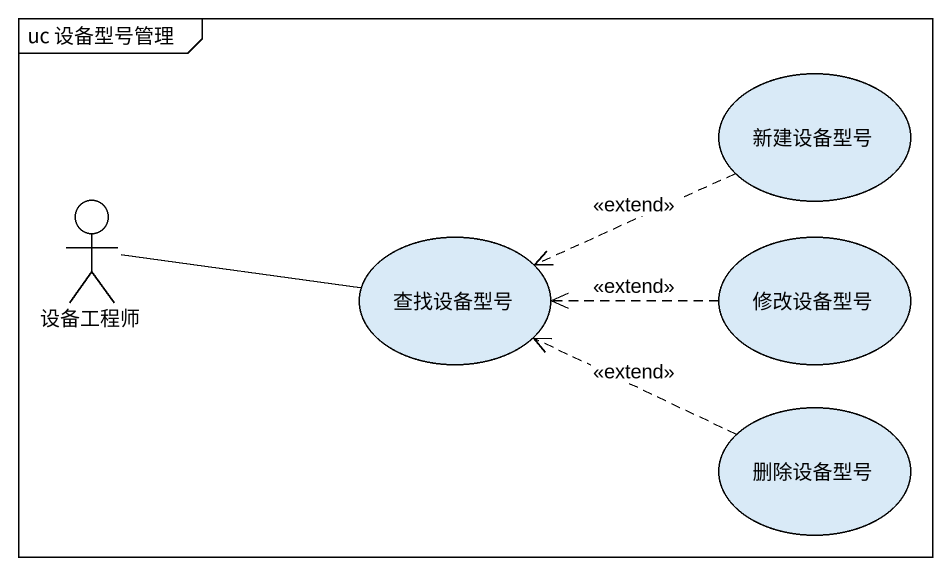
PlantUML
@startuml
mainframe uc 设备型号管理
usecase 新建设备型号
actor 设备工程师
usecase 查找设备型号
usecase 修改设备型号
usecase 删除设备型号
新建设备型号 .left.> 查找设备型号 : <<extend>>
设备工程师 -right- 查找设备型号
修改设备型号 .left.> 查找设备型号 : <<extend>>
删除设备型号 .left.> 查找设备型号 : <<extend>>
@enduml
